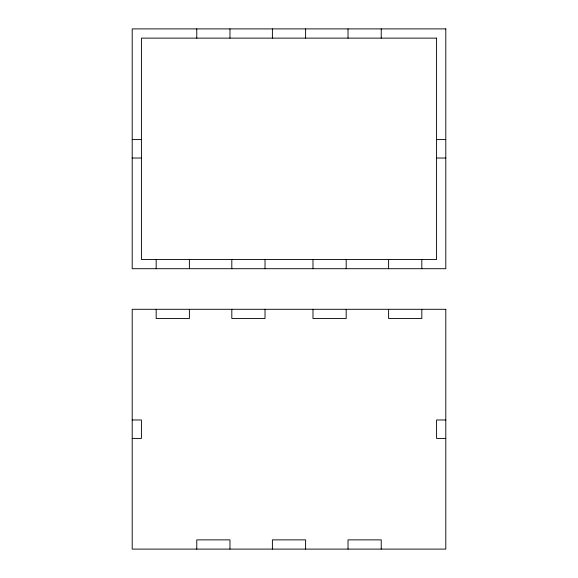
<?xml version="1.0" encoding="UTF-8"?>
<svg xmlns="http://www.w3.org/2000/svg" width="578" height="578" viewBox="0 0 578 578"><rect width="100%" height="100%" fill="white"/><g stroke="black" fill="none" stroke-linecap="round" stroke-linejoin="round"><path stroke-width="0.87" d="M132.203 139.58L141.422 139.58M436.578 139.58L445.797 139.58M132.203 158.025L141.422 158.025M436.578 158.025L445.797 158.025M132.203 419.975L141.422 419.975L141.422 438.42L132.203 438.42M445.797 419.975L436.578 419.975L436.578 438.42L445.797 438.42M421.817 259.486L421.817 268.705M421.817 309.295L421.817 318.514L388.611 318.514L388.611 309.295M388.611 259.486L388.611 268.705M381.234 28.9L381.234 38.126M381.234 549.1L381.234 539.874L348.028 539.874L348.028 549.1M348.028 28.9L348.028 38.126M346.186 259.486L346.186 268.705M346.186 309.295L346.186 318.514L312.98 318.514L312.98 309.295M312.98 259.486L312.98 268.705M305.603 28.9L305.603 38.126M305.603 549.1L305.603 539.874L272.397 539.874L272.397 549.1M272.397 28.9L272.397 38.126M265.02 259.486L265.02 268.705M265.02 309.295L265.02 318.514L231.814 318.514L231.814 309.295M231.814 259.486L231.814 268.705M229.972 28.9L229.972 38.126M229.972 549.1L229.972 539.874L196.766 539.874L196.766 549.1M196.766 28.9L196.766 38.126M189.389 259.486L189.389 268.705M189.389 309.295L189.389 318.514L156.183 318.514L156.183 309.295M156.183 259.486L156.183 268.705M445.797 28.9L132.203 28.9L132.203 268.705L445.797 268.705L445.797 28.9M436.578 38.126L141.422 38.126L141.422 259.486L436.578 259.486L436.578 38.126M445.797 309.295L132.203 309.295L132.203 549.1L445.797 549.1L445.797 309.295"/></g></svg>
